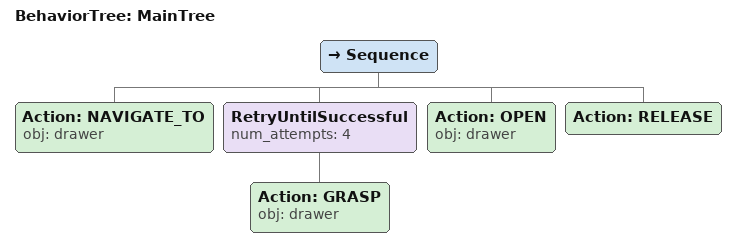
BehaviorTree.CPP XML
<root main_tree_to_execute="MainTree">
  <BehaviorTree ID="MainTree">
    <Sequence>
      <!-- Navigate to drawer -->
      <Action ID="NAVIGATE_TO" obj="drawer" />
      <!-- Retry GRASP drawer up to 4 attempts -->
      <RetryUntilSuccessful num_attempts="4">
        <!-- Grasp drawer -->
        <Action ID="GRASP" obj="drawer" />
      </RetryUntilSuccessful>
      <!-- Open drawer -->
      <Action ID="OPEN" obj="drawer" />
      <!-- Release -->
      <Action ID="RELEASE" />
    </Sequence>
  </BehaviorTree>
</root>
